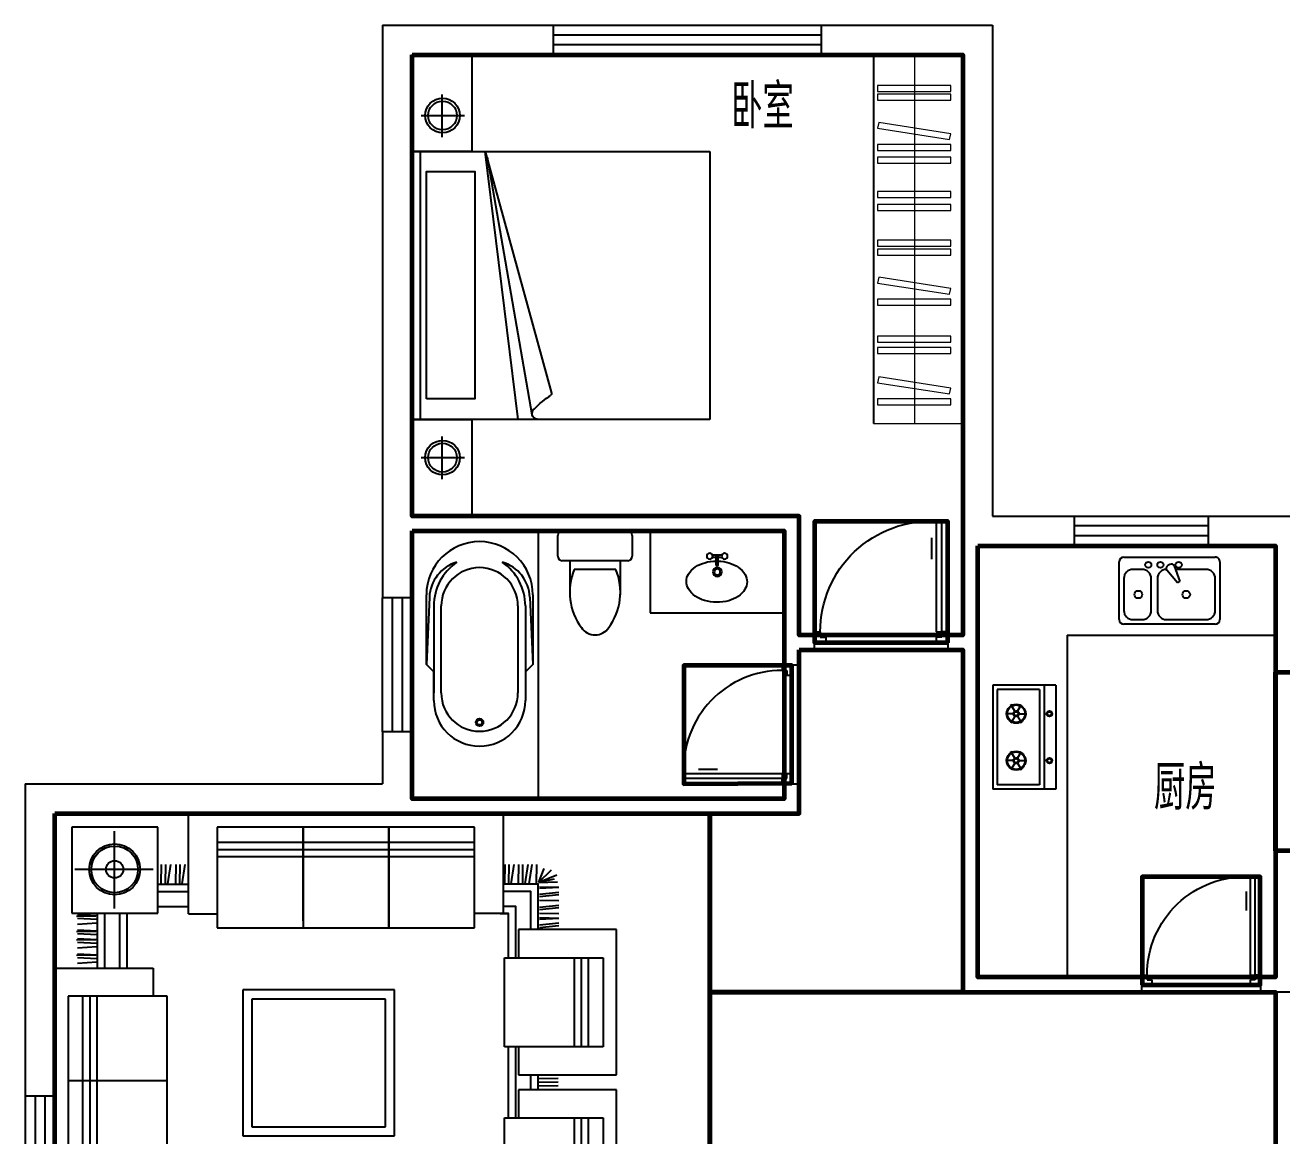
# Model space of a CAD drawing. Extents: x 4777846 to 4807746, y -1248624 to -1231124.
# Drawn here: x 4777846 to 4786289, y -1239990 to -1232524 of the extents above; entities that cross this region are included whole.
import ezdxf
from ezdxf.enums import TextEntityAlignment as Align

# ---------------------------------------------------------------- set-up
doc = ezdxf.new("R2010")
doc.units = 0
doc.header["$MEASUREMENT"] = 0
doc.layers.get('0').update_dxf_attribs({"linetype": 'CONTINUOUS'})
for name, color, linetype in [('F-家具', 8, 'CONTINUOUS'), ('F1', 8, 'CONTINUOUS'), ('PD', 8, 'CONTINUOUS'), ('P平面－厨卫洁具', 245, 'CONTINUOUS'), ('text', 75, 'CONTINUOUS'), ('WALL', 2, 'CONTINUOUS'), ('wc', 8, 'CONTINUOUS'), ('WINDOW', 4, 'CONTINUOUS'), ('WINDOW_TEXT', 7, 'CONTINUOUS'), ('家具', 8, 'CONTINUOUS')]:
    doc.layers.add(name, color=color, linetype=linetype)
for name, color, linetype, lineweight in [('GT_卧室', 1, 'CONTINUOUS', 60), ('GT_卫生间', 5, 'CONTINUOUS', 60), ('GT_厨房', 4, 'CONTINUOUS', 60), ('GT_客厅', 2, 'CONTINUOUS', 60), ('GT_过道', 30, 'CONTINUOUS', 60), ('GT_门', 245, 'CONTINUOUS', 60), ('GT_餐厅', 3, 'CONTINUOUS', 60)]:
    doc.layers.add(name, color=color, linetype=linetype, lineweight=lineweight)
doc.styles.add('DIM_FONT', font='SIMPLEX.shx', dxfattribs={"width": 0.8})
doc.styles.add('HZ', font='txt', dxfattribs={"bigfont": 'hztxt'})
doc.styles.add('SIMPLEX', font='SIMPLEX.SHX')

# ---------------------------------------------------------------- blocks, each defined once
blk = doc.blocks.new('_WBLK')
for p, q in [((-0.5, 0.5), (0.5, 0.5)), ((0.5, 0.1667), (-0.5, 0.1667)), ((0.5, -0.1667), (-0.5, -0.1667)), ((-0.5, -0.5), (0.5, -0.5))]:
    blk.add_line(p, q)
at = {"layer": 'WINDOW_TEXT', "style": 'SIMPLEX', "flags": 9}
blk.add_attdef('A', text='', height=1, dxfattribs=at).set_placement((0, 1.5), align=Align.MIDDLE)
blk = doc.blocks.new('M_E29JIV')
at = {"color": 0, "linetype": 'ByBlock'}
for p, q in [((0, -306.8), (0, 306.8)), ((30.7, 337.5), (419.3, 337.5)), ((358, 306.8), (143.2, 306.8)), ((450, 306.8), (450, -306.8)), ((81.8, 245.5), (81.8, 40)), ((419.3, -20.5), (419.3, 245.5)), ((48.4, 2), (56.6, -12.3)), ((58.9, 31.4), (162.5, 70.2)), ((172.8, 52.5), (87.3, -17.8)), ((162.5, 70.2), (172.8, 52.5)), ((143.2, -81.8), (358, -81.8)), ((358, -122.7), (143.2, -122.7)), ((81.8, -184.1), (81.8, -245.5)), ((419.3, -245.5), (419.3, -184.1)), ((419.3, -337.5), (30.7, -337.5)), ((143.2, -306.8), (358, -306.8))]:
    blk.add_line(p, q, dxfattribs=at)
for centre, radius in [((250.6, 112.5), 25.6), ((51.1, 61.4), 20.5), ((51.1, -61.4), 20.5), ((51.1, -143.2), 20.5), ((250.6, -209.7), 25.6)]:
    blk.add_circle(centre, radius, dxfattribs=at)
for centre, radius, start, end in [((30.7, 306.8), 30.7, 90, 180), ((143.2, 245.5), 61.4, 90, 180), ((358, 245.5), 61.4, 0, 90), ((419.3, 306.8), 30.7, 0, 90), ((66.1, 12.3), 20.5, 110.53768, 210), ((74.3, -2), 20.5, 210, 309.46232), ((143.2, -20.5), 61.4, 180, 270), ((358, -20.5), 61.4, 270, 0), ((143.2, -184.1), 61.4, 90, 180), ((358, -184.1), 61.4, 0, 90), ((143.2, -245.5), 61.4, 180, 270), ((358, -245.5), 61.4, 270, 0), ((30.7, -306.8), 30.7, 180, 270), ((419.3, -306.8), 30.7, 270, 0)]:
    blk.add_arc(centre, radius, start, end, dxfattribs=at)
at = {"style": 'DIM_FONT', "width": 0.8, "flags": 9}
for tag in ['YSIZE', 'XSIZE']:
    blk.add_attdef(tag, (0, 0), '', height=0.5, dxfattribs=at)
blk = doc.blocks.new('GAS')
for p, q in [((-424.2, 700), (-424.2, 0)), ((0, 700), (-424.2, 700)), ((-80, 700), (-80, 0)), ((0, 700), (0, 0)), ((-394.2, 670), (-394.2, 30)), ((-110, 670), (-394.2, 670)), ((-110, 670), (-110, 30)), ((-286.7, 507.7), (-340, 507.7)), ((-277.3, 524), (-303.9, 570.1)), ((-258.4, 524), (-231.8, 570.1)), ((-249, 507.7), (-195.7, 507.7)), ((-277.3, 491.4), (-303.9, 445.2)), ((-258.4, 491.4), (-231.8, 445.2)), ((-277.3, 208.6), (-303.9, 254.8)), ((-258.4, 208.6), (-231.8, 254.8)), ((-286.7, 192.3), (-340, 192.3)), ((-277.3, 176), (-303.9, 129.9)), ((-258.4, 176), (-231.8, 129.9)), ((-249, 192.3), (-195.7, 192.3)), ((0, 0), (-424.2, 0)), ((-110, 30), (-394.2, 30))]:
    blk.add_line(p, q)
for centre, radius in [((-267.8, 507.7), 63.8), ((-267.8, 507.7), 58.8), ((-267.8, 507.7), 18.8), ((-267.8, 507.7), 13.8), ((-44, 507.7), 18.8), ((-44, 507.7), 13.8), ((-267.8, 192.3), 63.8), ((-267.8, 192.3), 58.8), ((-267.8, 192.3), 18.8), ((-267.8, 192.3), 13.8), ((-44, 192.3), 18.8), ((-44, 192.3), 13.8)]:
    blk.add_circle(centre, radius)
blk = doc.blocks.new('18110600221618')
for points in [[(-1200, 2600), (-1200, 0), (0, 0)], [(-1133.3, 2600), (-1133.3, 66.7), (0, 66.7)], [(-1066.7, 2600), (-1066.7, 133.3), (0, 133.3)], [(-1000, 2600), (-1000, 200), (0, 200)]]:
    blk.add_lwpolyline(points)
at = {"layer": 'WINDOW_TEXT', "style": 'SIMPLEX', "flags": 9}
blk.add_attdef('A', text='', height=1, rotation=270, dxfattribs=at).set_placement((-1100, 2600), align=Align.MIDDLE)
blk = doc.blocks.new('M_A23MCU')
for p, q in [((-0.4541, 0.0807), (-0.4541, 0.9053)), ((-0.4541, 0.9053), (-0.4129, 0.9053)), ((-0.4129, 0.9053), (-0.4129, 0.0807)), ((-0.489, 0.7822), (-0.489, 0.6235)), ((-0.378, 0.7822), (-0.378, 0.6235)), ((-0.4953, -0.0018), (-0.4953, 0.0807)), ((-0.4953, 0.0807), (-0.4541, 0.0807)), ((-0.4129, 0.0807), (-0.4541, 0.0807)), ((-0.4541, 0.0807), (-0.4541, 0.0395)), ((-0.4541, 0.0395), (-0.4129, 0.0395)), ((-0.4129, 0.0395), (-0.4129, -0.0018)), ((0.4117, 0.0395), (0.4117, -0.0018)), ((0.4529, 0.0395), (0.4117, 0.0395)), ((0.4529, 0.0807), (0.4529, 0.0395)), ((0.4941, 0.0807), (0.4529, 0.0807)), ((0.4941, -0.0018), (0.4941, 0.0807)), ((-0.4129, -0.0018), (-0.4953, -0.0018)), ((-0.4953, -0.0018), (-0.4953, -0.0018)), ((0.4117, -0.0018), (0.4941, -0.0018)), ((0.4941, -0.0018), (0.4941, -0.0018))]:
    blk.add_line(p, q)
blk.add_arc((-0.3716, 0.0817), 0.8246, 359.92833, 92.86603)
blk = doc.blocks.new('gthgrr')
at = {"layer": '家具'}
for p, q in [((248790.6, 140765.8), (249767.3, 140765.8)), ((248790.6, 140106.6), (248790.6, 140765.8)), ((249767.3, 140765.8), (249767.3, 140106.6)), ((249578.9, 140676.9), (248978.9, 140676.9)), ((248978.9, 140676.9), (248978.9, 140153.7)), ((248978.9, 140676.9), (248978.9, 140106.6)), ((249578.9, 140676.9), (248978.9, 140676.9)), ((248978.9, 140676.9), (248978.9, 140012.4)), ((249578.9, 140012.4), (249578.9, 140676.9)), ((248978.9, 140577.4), (249578.9, 140577.4)), ((248978.9, 140529.9), (249578.9, 140529.9)), ((248978.9, 140482.4), (249578.9, 140482.4)), ((248978.9, 140106.6), (248790.6, 140106.6)), ((249767.3, 140106.6), (249578.9, 140106.6)), ((248978.9, 140012.4), (249578.9, 140012.4))]:
    blk.add_line(p, q, dxfattribs=at)
blk = doc.blocks.new('grthgt6y6')
at = {"layer": '家具'}
for p, q in [((251822, 140765.8), (253333.8, 140765.8)), ((251822, 140106.6), (251822, 140765.8)), ((253333.8, 140765.8), (253333.8, 140106.6)), ((253145.4, 140676.9), (252010.3, 140676.9)), ((252010.3, 140676.9), (252010.3, 140153.7)), ((252010.3, 140676.9), (252010.3, 140106.6)), ((253145.4, 140676.9), (252010.3, 140676.9)), ((252010.3, 140676.9), (252010.3, 140012.4)), ((252577.9, 140012.4), (252577.9, 140676.9)), ((253145.4, 140012.4), (253145.4, 140676.9)), ((251353.7, 140481.4), (251290.8, 140584.8)), ((251353.7, 140481.4), (251307.9, 140601.1)), ((251353.7, 140481.4), (251352.5, 140611.1)), ((251402.9, 140484.7), (251394.4, 140614.4)), ((251448.1, 140484.7), (251439.3, 140614.4)), ((251471.6, 140484.7), (251478.1, 140614.4)), ((251496.4, 140484.7), (251503, 140614.4)), ((251536.5, 140484.7), (251535.1, 140614.4)), ((251583.7, 140484.7), (251575.1, 140614.4)), ((251628.8, 140484.7), (251620.1, 140614.4)), ((251652.3, 140484.7), (251658.9, 140614.4)), ((251675.4, 140490.4), (251674.1, 140620.1)), ((251677.2, 140484.7), (251683.7, 140614.4)), ((251731.9, 140484.7), (251723.2, 140614.4)), ((251755.5, 140484.7), (251762, 140614.4)), ((251778.5, 140490.4), (251777.3, 140620.1)), ((251780.3, 140484.7), (251786.8, 140614.4)), ((253374.5, 140484.7), (253365.8, 140614.4)), ((253398, 140484.7), (253404.6, 140614.4)), ((253421, 140490.4), (253419.8, 140620.1)), ((253422.9, 140484.7), (253429.4, 140614.4)), ((253477.6, 140484.7), (253468.9, 140614.4)), ((253501.2, 140484.7), (253507.7, 140614.4)), ((253524.2, 140490.4), (253522.9, 140620.1)), ((253526, 140484.7), (253532.5, 140614.4)), ((253557.9, 140484.7), (253564.4, 140614.4)), ((253580.9, 140490.4), (253579.7, 140620.1)), ((253582.7, 140484.7), (253589.2, 140614.4)), ((253637.5, 140484.7), (253628.7, 140614.4)), ((253661, 140484.7), (253667.5, 140614.4)), ((253684, 140490.4), (253682.8, 140620.1)), ((253685.8, 140484.7), (253692.4, 140614.4)), ((254281.7, 140651.8), (253705.1, 140651.8)), ((253705.1, 140651.8), (253705.1, 140075.2)), ((253998.7, 140105.4), (253998.7, 140632.3)), ((254281.7, 140075.2), (254281.7, 140651.8)), ((251353.7, 140481.4), (251260.1, 140515.4)), ((251353.7, 140481.4), (251270.9, 140565.9)), ((252010.3, 140577.4), (253145.4, 140577.4)), ((252010.3, 140529.9), (253145.4, 140529.9)), ((251346.2, 140456.5), (251216.5, 140447.8)), ((251346.2, 140410.6), (251216.5, 140409.2)), ((251353.7, 140481.4), (251224.1, 140460.9)), ((251822, 140430.2), (251406.6, 140430.2)), ((251406.6, 140430.2), (251406.6, 137568.4)), ((252010.3, 140482.4), (253145.4, 140482.4)), ((251346.2, 140387.5), (251216.5, 140386.2)), ((251346.2, 140366.9), (251216.5, 140358.4)), ((251346.2, 140334.2), (251216.5, 140325.5)), ((253735.6, 140364.3), (254254.9, 140364.3)), ((251346.2, 140299.6), (251216.5, 140306.1)), ((251346.2, 140266.5), (251216.5, 140275.1)), ((251346.2, 140251.2), (251216.5, 140242.5)), ((253333.8, 140280.2), (253699.4, 140280.2)), ((251346.2, 140206.1), (251216.5, 140197.5)), ((251346.2, 140156.6), (251216.5, 140165.2)), ((251346.2, 140128.2), (251216.5, 140127)), ((251346.2, 140098.2), (251216.5, 140077.6)), ((252010.3, 140106.6), (251822, 140106.6)), ((253333.8, 140106.6), (253145.4, 140106.6)), ((253705.1, 140075.2), (254281.7, 140075.2)), ((253749.4, 140075.2), (253749.4, 139867.8)), ((253849.4, 140075.2), (253849.4, 139867.8)), ((251346.2, 140047), (251216.5, 140038.3)), ((251346.2, 140001.1), (251216.5, 139999.7)), ((252010.3, 140012.4), (253145.4, 140012.4)), ((253902.1, 140007.5), (254032.6, 139987.5)), ((253903, 140051.5), (254032.6, 140049.5)), ((253903, 140023.4), (254032.6, 140021.5)), ((251346.2, 139978), (251216.5, 139976.7)), ((251346.2, 139957.4), (251216.5, 139948.8)), ((251346.2, 139924.7), (251216.5, 139916)), ((253902.1, 139910.1), (254032.6, 139890)), ((253903, 139954), (254032.6, 139952.1)), ((253903, 139926), (254032.6, 139924.1)), ((251346.2, 139890.1), (251216.5, 139896.6)), ((251346.2, 139857), (251216.5, 139865.6)), ((251346.2, 139841.7), (251216.5, 139833)), ((253699.4, 139867.8), (254373.9, 139867.8)), ((253699.4, 139867.8), (253699.4, 139675.6)), ((254373.9, 137753.7), (254373.9, 139867.8)), ((251346.2, 139796.6), (251216.5, 139788)), ((251346.2, 139747), (251216.5, 139755.7)), ((251346.2, 139718.7), (251216.5, 139717.4)), ((251346.2, 139697), (251216.5, 139676.5)), ((254283.1, 139675.6), (253605.1, 139675.6)), ((253605.1, 139675.6), (253605.1, 139099)), ((254283.1, 139675.6), (253749.3, 139675.6)), ((254084.7, 139675.6), (254084.7, 137945.9)), ((254133.2, 139675.6), (254133.2, 137945.9)), ((254181.7, 139675.6), (254181.7, 137945.9)), ((254283.1, 139675.6), (254229.7, 139675.6)), ((254283.1, 137945.9), (254283.1, 139675.6)), ((254283.1, 139099), (254283.1, 139675.6)), ((254283.1, 137945.9), (254283.1, 139675.6)), ((251346.2, 139645.9), (251216.5, 139637.1)), ((251346.2, 139599.9), (251216.5, 139598.5)), ((251346.2, 139576.9), (251216.5, 139575.5)), ((251346.2, 139556.2), (251216.5, 139547.7)), ((251346.2, 139523.5), (251216.5, 139514.8)), ((251346.2, 139488.9), (251216.5, 139495.4)), ((253187.9, 139504, 279.4), (252207.1, 139504, 279.4)), ((252207.1, 139504, 279.4), (252207.1, 138483.2, 279.4)), ((253187.9, 138483.2, 279.4), (253187.9, 139504, 279.4)), ((251346.2, 139455.8), (251216.5, 139464.4)), ((251346.2, 139440.5), (251216.5, 139431.8)), ((253126.3, 139442.4, 279.4), (252268.7, 139442.4, 279.4)), ((252268.7, 139442.4, 279.4), (252268.7, 138544.8, 279.4)), ((253126.3, 138544.8, 279.4), (253126.3, 139442.4, 279.4)), ((251346.2, 139395.4), (251216.5, 139386.8)), ((251346.2, 139345.9), (251216.5, 139354.5)), ((251346.2, 139317.5), (251216.5, 139316.3)), ((251346.2, 139287.5), (251216.5, 139267)), ((251346.2, 139236.3), (251216.5, 139227.6)), ((251346.2, 139190.4), (251216.5, 139189)), ((251346.2, 139167.3), (251216.5, 139166)), ((251346.2, 139146.7), (251216.5, 139138.2)), ((251346.2, 139114), (251216.5, 139105.3)), ((251346.2, 139079.4), (251216.5, 139085.9)), ((251346.2, 139060.9), (251216.5, 139059.6)), ((253605.1, 139099), (253605.1, 138522.4)), ((254283.1, 139099), (253605.1, 139099)), ((253653.2, 139099), (254283.1, 139099)), ((254283.1, 138522.4), (254283.1, 139099)), ((251346.2, 139037.9), (251216.5, 139036.5)), ((251346.2, 138999.8), (251216.5, 139020.7)), ((251346.2, 138984.6), (251216.5, 138975.8)), ((251346.2, 138939.4), (251216.5, 138930.9)), ((251346.2, 138889.9), (251216.5, 138898.5)), ((251346.2, 138861.5), (251216.5, 138860.3)), ((251346.2, 138826.8), (251216.5, 138818.3)), ((251346.2, 138777.3), (251216.5, 138785.9)), ((251346.2, 138748.9), (251216.5, 138747.7)), ((251346.2, 138727.2), (251216.5, 138706.7)), ((251346.2, 138676.1), (251216.5, 138667.4)), ((251346.2, 138614.1), (251216.5, 138635)), ((251346.2, 138598.8), (251216.5, 138590.1)), ((251346.2, 138553.7), (251216.5, 138545.1)), ((251346.2, 138504.2), (251216.5, 138512.8)), ((251346.2, 138475.8), (251216.5, 138474.6)), ((252207.1, 138483.2, 279.4), (253187.9, 138483.2, 279.4)), ((252268.7, 138544.8, 279.4), (253126.3, 138544.8, 279.4)), ((253605.1, 138522.4), (253605.1, 137945.9)), ((254283.1, 138522.4), (253605.1, 138522.4)), ((253605.1, 138522.4), (254283.1, 138522.4)), ((254283.1, 137945.9), (254283.1, 138522.4)), ((251346.2, 138441.1), (251216.5, 138432.5)), ((251346.2, 138391.6), (251216.5, 138400.2)), ((251346.2, 138363.2), (251216.5, 138362)), ((251346.2, 138341.5), (251216.5, 138321)), ((251346.2, 138290.4), (251216.5, 138281.7)), ((251346.2, 138244.4), (251216.5, 138243.1)), ((251346.2, 138221.4), (251216.5, 138220)), ((251346.2, 138200.8), (251216.5, 138192.2)), ((251346.2, 138168.1), (251216.5, 138159.4)), ((251346.2, 138133.4), (251216.5, 138140)), ((251346.2, 138100.3), (251216.5, 138108.9)), ((251346.2, 138085.1), (251216.5, 138076.3)), ((251346.2, 138039.9), (251216.5, 138031.4)), ((251346.2, 137990.4), (251216.5, 137999)), ((251346.2, 137962), (251216.5, 137960.8)), ((251346.2, 137932), (251216.5, 137911.5)), ((251346.2, 137880.9), (251216.5, 137872.2)), ((253605.1, 137945.9), (254283.1, 137945.9)), ((254229.7, 137945.9), (254283.1, 137945.9)), ((251346.2, 137834.9), (251216.5, 137833.5)), ((251346.2, 137811.9), (251216.5, 137810.5)), ((251346.2, 137791.2), (251216.5, 137782.7)), ((251346.2, 137758.6), (251216.5, 137749.8)), ((251346.2, 137723.9), (251216.5, 137730.4)), ((253701.2, 137774.1), (253701.2, 137718.4)), ((254373.9, 137753.7), (253701.2, 137753.7)), ((253903, 137743.7), (254032.6, 137741.7)), ((253903, 137715.6), (254032.6, 137713.7)), ((251346.2, 137690.8), (251216.5, 137699.4)), ((251346.2, 137675.5), (251216.5, 137666.8)), ((251346.2, 137630.4), (251216.5, 137621.9)), ((253902.1, 137699.7), (254032.6, 137679.6)), ((253903, 137651.3), (254032.6, 137649.3)), ((253903, 137623.2), (254032.6, 137621.3)), ((251346.2, 137580.9), (251216.5, 137589.5)), ((251346.2, 137544), (251216.5, 137552.6)), ((251346.2, 137552.5), (251216.5, 137551.3)), ((253902.1, 137607.3), (254032.6, 137587.2)), ((253902.1, 137578.6), (254032.6, 137558.5)), ((251346.2, 137515.6), (251216.5, 137514.4)), ((251344.2, 137513.9), (251250.5, 137479.8)), ((251344.2, 137513.9), (251261.4, 137429.4)), ((251344.2, 137513.9), (251293.8, 137394.2)), ((251344.2, 137513.9), (251320.7, 137410.4)), ((251346.2, 137517.8), (251340.4, 137388.1)), ((251354.5, 137513.7), (251358.5, 137384.1)), ((251404, 137513.7), (251390.9, 137384.1)), ((251449.2, 137513.7), (251435.8, 137384.1)), ((251472.7, 137513.7), (251474.6, 137384.1)), ((251497.5, 137513.7), (251499.5, 137384.1)), ((251537.6, 137513.7), (251531.6, 137384.1)), ((252543.9, 137513.7), (252545.9, 137384.1)), ((252568.8, 137513.7), (252570.7, 137384.1)), ((252593.7, 137513.7), (252595.6, 137384.1)), ((253608.3, 137509.8), (253621.6, 137380.2)), ((253625.4, 137509.8), (253638.6, 137380.2)), ((253664.8, 137509.8), (253670.7, 137380.2)), ((253675, 137509.8), (253670.9, 137380.2)), ((253704.7, 137509.8), (253702.8, 137380.2)), ((253728.3, 137509.8), (253741.6, 137380.2)), ((253745.4, 137509.8), (253758.5, 137380.2)), ((253792.4, 137509.8), (253790.4, 137380.2)), ((253815.9, 137509.8), (253829.2, 137380.2)), ((253833, 137509.8), (253846.1, 137380.2)), ((253872.3, 137509.8), (253878.2, 137380.2)), ((253882.5, 137509.8), (253878.5, 137380.2)), ((253903, 137530.1), (254032.6, 137528.2)), ((253909.8, 137517.8), (253915.6, 137388.1)), ((253911.8, 137513.9), (254005.4, 137479.8)), ((253911.8, 137513.9), (253935.3, 137410.4)), ((253911.8, 137513.9), (253994.6, 137429.4)), ((253911.8, 137513.9), (253962.2, 137394.2))]:
    blk.add_line(p, q, dxfattribs=at)
for points in [[(251822, 140480.2), (251356.6, 140480.2), (251356.6, 137518.4), (251540.1, 137518.4)], [(253333.8, 140480.2), (253705.1, 140480.2)], [(253333.8, 140430.2), (253705.1, 140430.2)], [(251822, 140330.2), (251506.6, 140330.2), (251506.6, 137668.4), (251728.4, 137668.4)], [(253333.8, 140330.2), (253705.1, 140330.2)], [(251822, 140280.2), (251556.6, 140280.2), (251556.6, 137718.4), (251728.4, 137718.4)], [(253899.4, 140075.2), (253899.4, 139867.8)], [(253405.1, 137718.4), (253701.2, 137718.4), (253701.2, 137945.9)], [(252328.4, 137718.4), (252805.1, 137718.4)], [(253405.1, 137668.4), (253749.4, 137668.4), (253749.4, 137753.7)], [(253593.5, 137568.4), (253849.4, 137568.4), (253849.4, 137753.7)], [(253593.5, 137518.4), (253899.4, 137518.4), (253899.4, 137753.7)], [(252328.4, 137668.4), (252805.1, 137668.4)], [(251406.6, 137568.4), (251540.1, 137568.4)], [(252516.8, 137568.4), (252616.8, 137568.4)], [(252516.8, 137518.4), (252616.8, 137518.4)]]:
    blk.add_lwpolyline(points, dxfattribs=at)
for radius in [171.1, 156.7, 57.7]:
    blk.add_circle((253998.7, 140364.3), radius, dxfattribs=at)
at = {"layer": 'PD', "xscale": -1, "rotation": 180}
for p in [(2749.5, 277758.3), (3826.2, 277758.3)]:
    blk.add_blockref('gthgrr', p, dxfattribs=at)
blk = doc.blocks.new('A$C465575F6')
for p, q in [((30, 699.3), (470, 699.3)), ((0, 529.3), (0, 669.3)), ((500, 669.3), (500, 529.3)), ((470, 499.3), (30, 499.3)), ((80.3, 498.9), (80.3, 268.9)), ((389.7, 438.9), (110.3, 438.9)), ((419.7, 498.9), (419.7, 268.9))]:
    blk.add_line(p, q)
for centre, radius, start, end in [((30, 669.3), 30, 90, 180), ((470, 669.3), 30, 0, 90), ((30, 529.3), 30, 180, 270), ((470, 529.3), 30, 270, 0), ((477.4, 286.5), 397.5, 157.45048, 216.63814), ((22.6, 286.5), 397.5, 323.36186, 22.54952), ((250, 109.8), 109.8, 213.45086, 326.54914)]:
    blk.add_arc(centre, radius, start, end)
blk = doc.blocks.new('A$C56D26364')
at = {"layer": 'F1'}
for p, q in [((248.9, 241.9), (303.3, 261.8)), ((253, 230.7), (307.5, 250.5))]:
    blk.add_line(p, q, dxfattribs=at)
for points in [[(274.2, 251.1, 0.061921), (238.2, 315.9, 0.080655), (188.7, 364.8, 0.10705), (127.8, 391, 0.138026), (76.2, 386.7, 0.138026), (34.4, 356.2, 0.10705), (5.4, 296.5, 0.080655), (0, 227.1, 0.068521), (17.9, 147.2, 0.068521), (56.6, 75.1, 0.080655), (106.2, 26.1, 0.10705), (167.1, 0, 0.138026), (218.7, 4.3, 0.138026)], [(218.7, 4.3, 0.138026), (260.5, 34.8, 0.10705), (289.5, 94.4, 0.080655), (294.9, 163.9, 0.06508), (278.4, 239.9, 0.068521)]]:
    blk.add_lwpolyline(points, format="xyb", dxfattribs=at)
for centre, radius in [((290.4, 303.9), 20), ((207.9, 221.2), 30), ((207.9, 221.2), 20), ((324.6, 209.9), 20)]:
    blk.add_circle(centre, radius, dxfattribs=at)
for centre, radius, start, end in [((783.9, 430.3), 517, 196.4357, 199.33501), ((305.4, 256.1), 6, 290, 110), ((-168.9, 83.5), 517, 16.4357, 23.5643), ((250.9, 236.3), 6, 110, 290), ((783.9, 430.3), 517, 200.66499, 203.5643)]:
    blk.add_arc(centre, radius, start, end, dxfattribs=at)
blk = doc.blocks.new('q')
at = {"layer": 'wc'}
for p, q in [((420925, 38529.9), (421825, 38529.9)), ((420925, 37979.9), (420925, 38529.9))]:
    blk.add_line(p, q, dxfattribs=at)
at = {"layer": 'wc', "rotation": 250.0000000039389}
blk.add_blockref('A$C56D26364', (421238.2, 38526.5), dxfattribs=at)
blk = doc.blocks.new('BATH-P1')
at = {"color": 0, "linetype": 'ByBlock'}
for p, q in [((-187.5, 307.5), (-137.5, 357.5)), ((315, 337.2), (-137.5, 357.5)), ((-137.5, 357.5), (330, 357.5)), ((-380, 307.5), (-187.5, 307.5)), ((-187.5, 307.5), (-330, 307.5)), ((-330, 257.5), (255, 257.5)), ((255, 307.5), (-187.5, 307.5)), ((-187.5, -307.5), (-380, -307.5)), ((255, -257.5), (-330, -257.5)), ((-137.5, -357.5), (-187.5, -307.5)), ((255, -307.5), (-187.5, -307.5)), ((315, -337.2), (-137.5, -357.5)), ((330, -357.5), (-137.5, -357.5))]:
    blk.add_line(p, q, dxfattribs=at)
for radius in [25, 17.5]:
    blk.add_circle((-527.5, 0), radius, dxfattribs=at)
for centre, radius, start, end in [((330, 0), 357.5, 270, 90), ((-380, 0), 307.5, 90, 270), ((-330, 0), 257.5, 90, 270), ((255, -50), 357.5, 34.53534, 90), ((255, 0), 257.5, 270, 90), ((302.5, 80), 257.5, 16.39281, 87.64558), ((255, 50), 357.5, 270, 325.46466), ((302.5, -80), 257.5, 272.35442, 343.60719)]:
    blk.add_arc(centre, radius, start, end, dxfattribs=at)
blk = doc.blocks.new('htutyt')
at = {"layer": '家具'}
for p, q in [((236586.4, 133788.5), (236586.4, 131988.5)), ((238586.4, 133788.5), (236586.4, 133788.5)), ((238586.4, 133788.5), (236586.4, 133788.5)), ((238096.6, 133788.9), (237650.7, 132163.5)), ((237779.9, 132018.8), (238079.5, 133747.6)), ((237873, 131988.5), (238096.6, 133788.9)), ((238586.4, 133788.5), (238416.4, 133788.5)), ((238530.6, 131988.5), (238530.6, 133788.5)), ((238586.4, 131988.5), (238586.4, 133788.5)), ((236586.4, 131988.5), (238586.4, 131988.5)), ((238136.4, 131988.5), (238586.4, 131988.5))]:
    blk.add_line(p, q, dxfattribs=at)
blk.add_lwpolyline([(238488.8, 132125.7), (238488.8, 133654.2), (238164.2, 133654.2), (238164.2, 132125.7)], close=True, dxfattribs=at)
for centre, radius, start, end in [((237659.4, 132158.6), 10, 150.95185, 237.45654), ((237330.1, 131642.6), 602.1, 43.89408, 57.45654), ((237741.6, 132027.8), 39.3, 278.3142, 55.23027)]:
    blk.add_arc(centre, radius, start, end, dxfattribs=at)

msp = doc.modelspace()

# ---------------------------------------------------------------- linework, layer by layer
at = {"layer": 'F-家具'}
msp.add_line((4783546.3, -1232723.7), (4783546.3, -1235201.7), dxfattribs=at)
at = {"layer": 'F-家具', "lineweight": 13}
for p, q in [((4783821.2, -1232723.7), (4783821.2, -1235201.7)), ((4783546.3, -1235201.7), (4784146.3, -1235201.7))]:
    msp.add_line(p, q, dxfattribs=at)
for points in [[(4784065.7, -1232929), (4783572.3, -1232929), (4783572.3, -1232969.4), (4784065.7, -1232969.4)], [(4784065.7, -1232988.6), (4783572.3, -1232988.6), (4783572.3, -1233028.9), (4784065.7, -1233028.9)], [(4784065.5, -1233253.6), (4783580.9, -1233177.6), (4783571.7, -1233216.9), (4784056.4, -1233292.9)], [(4784065.7, -1233326.3), (4783572.3, -1233326.3), (4783572.3, -1233366.7), (4784065.7, -1233366.7)], [(4784065.7, -1233411.9), (4783572.3, -1233411.9), (4783572.3, -1233452.2), (4784065.7, -1233452.2)], [(4784065.7, -1233642.9), (4783572.3, -1233642.9), (4783572.3, -1233683.3), (4784065.7, -1233683.3)], [(4784065.7, -1233728.5), (4783572.3, -1233728.5), (4783572.3, -1233768.8), (4784065.7, -1233768.8)], [(4784065.7, -1233969.4), (4783572.3, -1233969.4), (4783572.3, -1234009.7), (4784065.7, -1234009.7)], [(4784065.7, -1234028.9), (4783572.3, -1234028.9), (4783572.3, -1234069.2), (4784065.7, -1234069.2)], [(4784065.5, -1234293.9), (4783580.9, -1234217.9), (4783571.7, -1234257.2), (4784056.4, -1234333.2)], [(4784065.7, -1234366.7), (4783572.3, -1234366.7), (4783572.3, -1234407), (4784065.7, -1234407)], [(4784065.7, -1234614), (4783572.3, -1234614), (4783572.3, -1234654.4), (4784065.7, -1234654.4)], [(4784065.7, -1234690.8), (4783572.3, -1234690.8), (4783572.3, -1234731.2), (4784065.7, -1234731.2)], [(4784065.5, -1234963.9), (4783580.9, -1234887.9), (4783571.7, -1234927.2), (4784056.4, -1235003.2)], [(4784065.7, -1235036.7), (4783572.3, -1235036.7), (4783572.3, -1235077), (4784065.7, -1235077)]]:
    msp.add_lwpolyline(points, close=True, dxfattribs=at)
at = {"layer": 'GT_卧室'}
msp.add_lwpolyline([(4780446.3, -1232723.7), (4784146.3, -1232723.7), (4784146.3, -1236623.7), (4783046.3, -1236623.7), (4783046.3, -1235823.7), (4780446.3, -1235823.7), (4780446.3, -1232723.7)], dxfattribs=at)
at = {"layer": 'GT_卫生间'}
msp.add_lwpolyline([(4780446.3, -1235923.7), (4782946.3, -1235923.7), (4782946.3, -1237723.7), (4780446.3, -1237723.7), (4780446.3, -1235923.7)], dxfattribs=at)
at = {"layer": 'GT_厨房'}
msp.add_lwpolyline([(4784246.3, -1236023.7), (4786246.3, -1236023.7), (4786246.3, -1238923.7), (4784246.3, -1238923.7), (4784246.3, -1236023.7)], dxfattribs=at)
at = {"layer": 'GT_客厅'}
msp.add_lwpolyline([(4778046.3, -1237823.7), (4782446.3, -1237823.7), (4782446.3, -1242123.7), (4778046.3, -1242123.7), (4778046.3, -1237823.7)], dxfattribs=at)
at = {"layer": 'GT_过道'}
msp.add_lwpolyline([(4783046.3, -1236723.7), (4784146.3, -1236723.7), (4784146.3, -1239023.7), (4782446.3, -1239023.7), (4782446.3, -1237823.7), (4783046.3, -1237823.7), (4783046.3, -1236723.7)], dxfattribs=at)
at = {"layer": 'GT_门'}
for points in [[(4784042.1, -1236675.3), (4783151.6, -1236675.3), (4783151.6, -1235859), (4784042.1, -1235859), (4784042.1, -1236675.3)], [(4782997.7, -1237620), (4782997.7, -1236828.4), (4782272.1, -1236828.4), (4782272.1, -1237623.7), (4782997.7, -1237620)], [(4786246.3, -1236873.7), (4786446.3, -1236873.7), (4786446.3, -1238073.7), (4786246.3, -1238073.7), (4786246.3, -1236873.7)], [(4785351, -1238975.1), (4786142.6, -1238975.1), (4786142.6, -1238249.5), (4785351, -1238249.5), (4785351, -1238975.1)]]:
    msp.add_lwpolyline(points, dxfattribs=at)
at = {"layer": 'GT_餐厅'}
msp.add_lwpolyline([(4786146.3, -1239023.7), (4786246.3, -1239023.7), (4786246.3, -1242123.7), (4782446.3, -1242123.7), (4782446.3, -1239023.7), (4786142.6, -1239023.7)], dxfattribs=at)
at = {"layer": 'P平面－厨卫洁具'}
for q in [(4784846.3, -1238923.7), (4786246.3, -1236623.7)]:
    msp.add_line((4784846.3, -1236623.7), q, dxfattribs=at)
at = {"layer": 'WALL'}
for p, q in [((4780246.3, -1232523.7), (4780246.3, -1236373.7)), ((4780246.3, -1232523.7), (4781396.3, -1232523.7)), ((4781396.3, -1232723.7), (4781396.3, -1232523.7)), ((4783196.3, -1232523.7), (4784346.3, -1232523.7)), ((4783196.3, -1232723.7), (4783196.3, -1232523.7)), ((4784346.3, -1232523.7), (4784346.3, -1235823.7)), ((4780446.3, -1232723.7), (4780446.3, -1235823.7)), ((4780446.3, -1232723.7), (4781396.3, -1232723.7)), ((4783196.3, -1232723.7), (4784146.3, -1232723.7)), ((4784146.3, -1232723.7), (4784146.3, -1236623.7)), ((4780446.3, -1235823.7), (4783046.3, -1235823.7)), ((4783046.3, -1235823.7), (4783046.3, -1236623.7)), ((4784346.3, -1235823.7), (4784896.3, -1235823.7)), ((4784896.3, -1236023.7), (4784896.3, -1235823.7)), ((4785796.3, -1236023.7), (4785796.3, -1235823.7)), ((4785796.3, -1235823.7), (4786446.3, -1235823.7)), ((4780446.3, -1235923.7), (4782946.3, -1235923.7)), ((4780446.3, -1235923.7), (4780446.3, -1236373.7)), ((4782946.3, -1235923.7), (4782946.3, -1236823.7)), ((4784246.3, -1236023.7), (4784246.3, -1238923.7)), ((4784246.3, -1236023.7), (4784896.3, -1236023.7)), ((4785796.3, -1236023.7), (4786246.3, -1236023.7)), ((4786246.3, -1236023.7), (4786246.3, -1236873.7)), ((4780446.3, -1236373.7), (4780246.3, -1236373.7)), ((4783046.3, -1236623.7), (4783146.3, -1236623.7)), ((4783146.3, -1236623.7), (4783146.3, -1236723.7)), ((4784046.3, -1236623.7), (4784046.3, -1236723.7)), ((4784046.3, -1236623.7), (4784146.3, -1236623.7)), ((4783046.3, -1236723.7), (4783046.3, -1236823.7)), ((4783046.3, -1236723.7), (4783146.3, -1236723.7)), ((4784046.3, -1236723.7), (4784146.3, -1236723.7)), ((4784146.3, -1236723.7), (4784146.3, -1239023.7)), ((4782946.3, -1236823.7), (4783046.3, -1236823.7)), ((4786246.3, -1236873.7), (4786446.3, -1236873.7)), ((4780246.3, -1237273.7), (4780246.3, -1237623.7)), ((4780446.3, -1237273.7), (4780246.3, -1237273.7)), ((4780446.3, -1237273.7), (4780446.3, -1237723.7)), ((4777846.3, -1237623.7), (4777846.3, -1239723.7)), ((4777846.3, -1237623.7), (4780246.3, -1237623.7)), ((4782946.3, -1237623.7), (4783046.3, -1237623.7)), ((4782946.3, -1237623.7), (4782946.3, -1237723.7)), ((4783046.3, -1237623.7), (4783046.3, -1237823.7)), ((4780446.3, -1237723.7), (4782946.3, -1237723.7)), ((4778046.3, -1237823.7), (4778046.3, -1239723.7)), ((4778046.3, -1237823.7), (4783046.3, -1237823.7)), ((4786246.3, -1238073.7), (4786446.3, -1238073.7)), ((4786246.3, -1238073.7), (4786246.3, -1238923.7)), ((4784246.3, -1238923.7), (4785346.3, -1238923.7)), ((4785346.3, -1238923.7), (4785346.3, -1239023.7)), ((4786146.3, -1238923.7), (4786146.3, -1239023.7)), ((4786146.3, -1238923.7), (4786246.3, -1238923.7)), ((4784146.3, -1239023.7), (4785346.3, -1239023.7)), ((4786146.3, -1239023.7), (4786246.3, -1239023.7)), ((4786446.3, -1239023.7), (4786246.3, -1239023.7)), ((4778046.3, -1239723.7), (4777846.3, -1239723.7))]:
    msp.add_line(p, q, dxfattribs=at)
at = {"layer": 'wc'}
msp.add_line((4781296.3, -1237723.7), (4781296.3, -1235923.7), dxfattribs=at)
at = {"layer": '家具'}
for p, q in [((4780648.2, -1233275.9), (4780648.2, -1232989)), ((4780508, -1233131.3), (4780797.2, -1233131.3)), ((4780648.2, -1235575.9), (4780648.2, -1235289)), ((4780508, -1235431.3), (4780797.2, -1235431.3))]:
    msp.add_line(p, q, dxfattribs=at)
for points in [[(4780846.3, -1232723.7), (4780846.3, -1233373.7), (4780446.3, -1233373.7), (4780446.3, -1232723.7)], [(4780846.3, -1235173.7), (4780846.3, -1235823.7), (4780446.3, -1235823.7), (4780446.3, -1235173.7)]]:
    msp.add_lwpolyline(points, close=True, dxfattribs=at)
for centre, radius in [((4780650.4, -1233131.3), 116.4), ((4780650.4, -1233131.3), 96.4), ((4780650.4, -1235431.3), 116.4), ((4780650.4, -1235431.3), 96.4)]:
    msp.add_circle(centre, radius, dxfattribs=at)

# ---------------------------------------------------------------- block references
at = {"layer": 'PD', "rotation": 90}
msp.add_blockref('grthgt6y6', (4918812.1, -1492197.6), dxfattribs=at)
at = {"layer": 'P平面－厨卫洁具', "extrusion": (0, 1e-16, -1), "xscale": -1, "zscale": -1, "rotation": 89.99999434374956}
msp.add_blockref('M_E29JIV', (-4785534.8, -1236100.5), dxfattribs=at)
at = {"layer": 'P平面－厨卫洁具', "rotation": 5.62956998e-06}
msp.add_blockref('GAS', (4784771.8, -1237660.3), dxfattribs=at)
at = {"layer": 'wc'}
msp.add_blockref('A$C465575F6', (4781425.3, -1236623), dxfattribs=at)
at = {"layer": 'wc', "xscale": -1, "rotation": 180}
msp.add_blockref('q', (4361121.3, -1197943.8), dxfattribs=at)
at = {"layer": 'wc', "rotation": 90}
msp.add_blockref('BATH-P1', (4780899.4, -1236683.2), dxfattribs=at)
at = {"layer": 'WINDOW', "yscale": 200}
for p, xscale, zscale in [((4782296.3, -1232623.7), 1800, 1800), ((4785346.3, -1235923.7), 900, 900)]:
    msp.add_blockref('_WBLK', p, dxfattribs=dict(at, xscale=xscale, zscale=zscale))
at = {"layer": 'WINDOW'}
for name, p, xscale, yscale, zscale, rotation in [('M_A23MCU', (4783596.3, -1236673.7), 900, -900, 900, 180), ('_WBLK', (4780346.3, -1236823.7), 900, 200, 900, 90), ('M_A23MCU', (4782996.3, -1237223.7), -800, -800, 800, 270), ('M_A23MCU', (4785746.3, -1238973.7), 800, -800, 800, 180)]:
    msp.add_blockref(name, p, dxfattribs=dict(at, xscale=xscale, yscale=yscale, zscale=zscale, rotation=rotation))
msp.add_blockref('18110600221618', (4779046.3, -1242323.7), dxfattribs=at)
at = {"layer": '家具', "xscale": -1}
msp.add_blockref('htutyt', (5019032.7, -1367162.2), dxfattribs=at)

# ---------------------------------------------------------------- texts
at = {"layer": 'text', "style": 'HZ', "width": 0.7}
for s, p in [('卧室', (4782590, -1233220)), ('厨房', (4785430.4, -1237798.6))]:
    msp.add_text(s, height=300, dxfattribs=at).set_placement(p)

doc.saveas('drawing.dxf')
